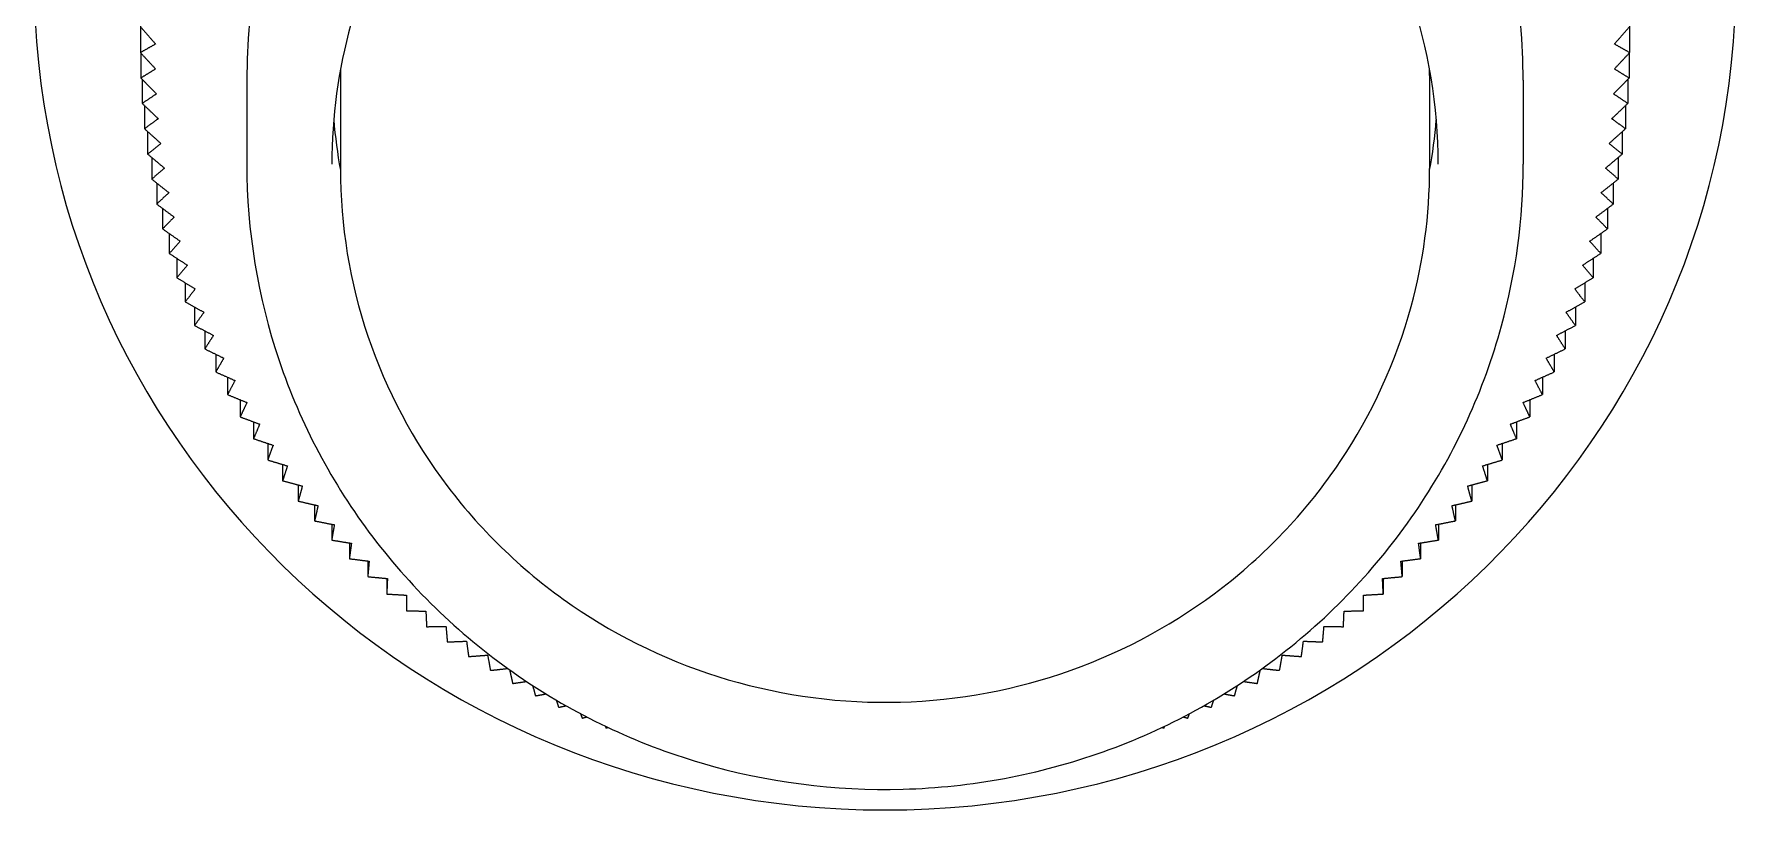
# Model space of a CAD drawing. Header units: millimetres. Extents: x 4969 to 37601, y -771 to 6478.
# Drawn here: x 28361.99 to 28401.99, y 1229.43 to 1247.66 of the extents above; entities that cross this region are included whole.
import ezdxf

# ---------------------------------------------------------------- set-up
doc = ezdxf.new("R2010")
doc.units = ezdxf.units.MM
doc.header["$LTSCALE"] = 7
doc.header["$MEASUREMENT"] = 0
doc.layers.add('REMOTE BOX ASSY(OP)$0$가시적인 것(ISO)', color=3, linetype='CONTINUOUS', lineweight=5)

msp = doc.modelspace()

# ---------------------------------------------------------------- linework, layer by layer
at = {"layer": 'REMOTE BOX ASSY(OP)$0$가시적인 것(ISO)'}
for p, q in [((28364.492, 1248.994, -0.01), (28364.492, 1247.227, -0.01)), ((28399.492, 1248.994, -0.01), (28399.492, 1247.227, -0.01)), ((28364.502, 1247.216, -0.01), (28364.502, 1246.63, -0.01)), ((28399.481, 1247.216, -0.01), (28399.481, 1246.63, -0.01)), ((28364.534, 1246.597, -0.01), (28364.534, 1246.033, -0.01)), ((28366.992, 1246.583, -0.01), (28366.992, 1244.608, -0.01)), ((28369.192, 1246.687, -0.01), (28369.192, 1244.504, -0.01)), ((28394.792, 1246.687, -0.01), (28394.792, 1244.504, -0.01)), ((28396.992, 1246.583, -0.01), (28396.992, 1244.608, -0.01)), ((28399.449, 1246.597, -0.01), (28399.449, 1246.033, -0.01)), ((28364.588, 1245.982, -0.01), (28364.588, 1245.438, -0.01)), ((28399.396, 1245.982, -0.01), (28399.396, 1245.438, -0.01)), ((28364.662, 1245.371, -0.01), (28364.662, 1244.845, -0.01)), ((28399.321, 1245.371, -0.01), (28399.321, 1244.845, -0.01)), ((28364.758, 1244.764, -0.01), (28364.758, 1244.255, -0.01)), ((28399.226, 1244.764, -0.01), (28399.226, 1244.255, -0.01)), ((28364.874, 1244.162, -0.01), (28364.874, 1243.668, -0.01)), ((28399.109, 1244.162, -0.01), (28399.109, 1243.668, -0.01)), ((28365.012, 1243.566, -0.01), (28365.012, 1243.086, -0.01)), ((28398.972, 1243.566, -0.01), (28398.972, 1243.086, -0.01)), ((28365.17, 1242.976, -0.01), (28365.17, 1242.509, -0.01)), ((28398.814, 1242.976, -0.01), (28398.814, 1242.509, -0.01)), ((28365.348, 1242.393, -0.01), (28365.348, 1241.938, -0.01)), ((28398.635, 1242.393, -0.01), (28398.635, 1241.938, -0.01)), ((28365.547, 1241.817, -0.01), (28365.547, 1241.373, -0.01)), ((28398.436, 1241.817, -0.01), (28398.436, 1241.373, -0.01)), ((28365.766, 1241.249, -0.01), (28365.766, 1240.815, -0.01)), ((28398.217, 1241.249, -0.01), (28398.217, 1240.815, -0.01)), ((28366.005, 1240.69, -0.01), (28366.005, 1240.265, -0.01)), ((28397.979, 1240.69, -0.01), (28397.979, 1240.265, -0.01)), ((28366.263, 1240.14, -0.01), (28366.263, 1239.723, -0.01)), ((28397.721, 1240.14, -0.01), (28397.721, 1239.723, -0.01)), ((28366.54, 1239.6, -0.01), (28366.54, 1239.191, -0.01)), ((28397.443, 1239.6, -0.01), (28397.443, 1239.191, -0.01)), ((28366.836, 1239.07, -0.01), (28366.836, 1238.668, -0.01)), ((28397.147, 1239.07, -0.01), (28397.147, 1238.668, -0.01)), ((28367.151, 1238.551, -0.01), (28367.151, 1238.156, -0.01)), ((28396.833, 1238.551, -0.01), (28396.833, 1238.156, -0.01)), ((28367.484, 1238.045, -0.01), (28367.484, 1237.655, -0.01)), ((28396.5, 1238.045, -0.01), (28396.5, 1237.655, -0.01)), ((28367.834, 1237.55, -0.01), (28367.834, 1237.166, -0.01)), ((28396.15, 1237.55, -0.01), (28396.15, 1237.166, -0.01)), ((28368.202, 1237.068, -0.01), (28368.202, 1236.689, -0.01)), ((28395.782, 1237.068, -0.01), (28395.782, 1236.689, -0.01)), ((28368.586, 1236.6, -0.01), (28368.586, 1236.224, -0.01)), ((28395.398, 1236.6, -0.01), (28395.398, 1236.224, -0.01)), ((28368.987, 1236.146, -0.01), (28368.987, 1235.773, -0.01)), ((28394.997, 1236.146, -0.01), (28394.997, 1235.773, -0.01)), ((28369.403, 1235.706, -0.01), (28369.403, 1235.336, -0.01)), ((28394.58, 1235.706, -0.01), (28394.58, 1235.336, -0.01)), ((28369.835, 1235.281, -0.01), (28369.835, 1234.914, -0.01)), ((28394.148, 1235.281, -0.01), (28394.148, 1234.914, -0.01)), ((28370.282, 1234.872, -0.01), (28370.282, 1234.506, -0.01)), ((28393.702, 1234.872, -0.01), (28393.702, 1234.506, -0.01))]:
    msp.add_line(p, q, dxfattribs=at)
for centre, major_axis, start_param, end_param in [((28381.992, 1246.583, -0.01), (15, 0), 0, 3.141593), ((28381.992, 1248.994, -0.01), (20, 0), 3.141593, 6.283185), ((28381.992, 1246.687, -0.01), (-12.8, 0), 6.271718, 6.283185), ((28381.992, 1246.687, -0.01), (12.8, 0), 0, 0.011467), ((28381.992, 1246.687, -0.01), (-13, 0), 0.081915, 0.175665), ((28381.992, 1246.687, -0.01), (13, 0), 6.107521, 6.20127)]:
    msp.add_ellipse(centre, major_axis=major_axis, ratio=0.978148, start_param=start_param, end_param=end_param, dxfattribs=at)
for points, knots in [([(28394.992, 1244.608, -0.01), (28394.992, 1245.964, -0.01), (28394.767, 1247.32, -0.01), (28393.891, 1249.895, -0.01), (28393.241, 1251.113, -0.01), (28391.579, 1253.286, -0.01), (28390.57, 1254.242, -0.01), (28388.295, 1255.792, -0.01), (28387.03, 1256.388, -0.01), (28384.374, 1257.16, -0.01), (28382.983, 1257.337, -0.01), (28380.215, 1257.255, -0.01), (28378.838, 1256.996, -0.01), (28376.237, 1256.07, -0.01), (28375.013, 1255.402, -0.01), (28372.841, 1253.725, -0.01), (28371.893, 1252.715, -0.01), (28370.369, 1250.453, -0.01), (28369.794, 1249.202, -0.01), (28369.141, 1246.824, -0.01), (28368.992, 1245.716, -0.01), (28368.992, 1244.608, -0.01)], [0, 0, 0, 0, 0.321159, 0.321159, 0.642065, 0.642065, 0.962346, 0.962346, 1.281932, 1.281932, 1.601016, 1.601016, 1.919945, 1.919945, 2.239101, 2.239101, 2.558808, 2.558808, 2.87922, 2.87922, 3.141593, 3.141593, 3.141593, 3.141593]), ([(28366.992, 1244.608, -0.01), (28366.992, 1243.042, -0.01), (28367.249, 1241.477, -0.01), (28368.253, 1238.506, -0.01), (28368.999, 1237.099, -0.01), (28370.906, 1234.586, -0.01), (28372.066, 1233.48, -0.01), (28374.684, 1231.68, -0.01), (28376.142, 1230.986, -0.01), (28379.208, 1230.084, -0.01), (28380.816, 1229.875, -0.01), (28384.018, 1229.964, -0.01), (28385.612, 1230.262, -0.01), (28388.623, 1231.334, -0.01), (28390.04, 1232.109, -0.01), (28392.553, 1234.056, -0.01), (28393.648, 1235.227, -0.01), (28395.406, 1237.848, -0.01), (28396.069, 1239.296, -0.01), (28396.82, 1242.047, -0.01), (28396.992, 1243.327, -0.01), (28396.992, 1244.608, -0.01)], [3.141593, 3.141593, 3.141593, 3.141593, 3.460664, 3.460664, 3.779932, 3.779932, 4.099695, 4.099695, 4.420022, 4.420022, 4.740765, 4.740765, 5.061641, 5.061641, 5.382329, 5.382329, 5.702561, 5.702561, 6.022221, 6.022221, 6.283185, 6.283185, 6.283185, 6.283185]), ([(28369.192, 1244.504, -0.01), (28369.192, 1243.168, -0.01), (28369.411, 1241.832, -0.01), (28370.267, 1239.296, -0.01), (28370.904, 1238.096, -0.01), (28372.53, 1235.951, -0.01), (28373.52, 1235.007, -0.01), (28375.754, 1233.47, -0.01), (28376.998, 1232.878, -0.01), (28379.614, 1232.107, -0.01), (28380.986, 1231.929, -0.01), (28383.719, 1232.004, -0.01), (28385.08, 1232.258, -0.01), (28387.65, 1233.174, -0.01), (28388.859, 1233.835, -0.01), (28391.004, 1235.497, -0.01), (28391.939, 1236.497, -0.01), (28393.439, 1238.734, -0.01), (28394.004, 1239.971, -0.01), (28394.645, 1242.319, -0.01), (28394.792, 1243.411, -0.01), (28394.792, 1244.504, -0.01)], [3.141593, 3.141593, 3.141593, 3.141593, 3.460511, 3.460511, 3.779659, 3.779659, 4.099381, 4.099381, 4.419762, 4.419762, 4.740628, 4.740628, 5.06165, 5.06165, 5.382452, 5.382452, 5.702721, 5.702721, 6.022325, 6.022325, 6.283185, 6.283185, 6.283185, 6.283185])]:
    msp.add_open_spline(points, degree=3, knots=knots, dxfattribs=at)
for points, weights in [([(28364.502, 1247.825, -0.01), (28364.677, 1247.624, -0.01), (28364.848, 1247.429, -0.01)], [1, 1.00010309761, 1.00002561969]), ([(28399.135, 1247.429, -0.01), (28399.306, 1247.624, -0.01), (28399.481, 1247.825, -0.01)], [1.00002561969, 1.00010309761, 1]), ([(28364.848, 1247.429, -0.01), (28364.672, 1247.329, -0.01), (28364.492, 1247.227, -0.01)], [1.00002561969, 1.00010309761, 1]), ([(28364.492, 1247.227, -0.01), (28364.672, 1247.033, -0.01), (28364.848, 1246.843, -0.01)], [1, 1.00010309761, 1.00002561969]), ([(28399.492, 1247.227, -0.01), (28399.312, 1247.329, -0.01), (28399.135, 1247.429, -0.01)], [1, 1.0001030976, 1.00002561969]), ([(28399.135, 1246.843, -0.01), (28399.312, 1247.033, -0.01), (28399.492, 1247.227, -0.01)], [1.00002561969, 1.0001030976, 1]), ([(28364.848, 1246.843, -0.01), (28364.677, 1246.737, -0.01), (28364.502, 1246.63, -0.01)], [1.00002561969, 1.0001030976, 1]), ([(28399.481, 1246.63, -0.01), (28399.306, 1246.737, -0.01), (28399.135, 1246.843, -0.01)], [1, 1.0001030976, 1.00002561969]), ([(28364.502, 1246.63, -0.01), (28364.688, 1246.442, -0.01), (28364.869, 1246.258, -0.01)], [1, 1.0001030976, 1.00002561969]), ([(28399.114, 1246.258, -0.01), (28399.296, 1246.442, -0.01), (28399.481, 1246.63, -0.01)], [1.00002561969, 1.0001030976, 1]), ([(28364.869, 1246.258, -0.01), (28364.704, 1246.147, -0.01), (28364.534, 1246.033, -0.01)], [1.00002561969, 1.0001030976, 1]), ([(28364.534, 1246.033, -0.01), (28364.725, 1245.852, -0.01), (28364.911, 1245.674, -0.01)], [1, 1.00010309761, 1.00002561969]), ([(28399.072, 1245.674, -0.01), (28399.259, 1245.852, -0.01), (28399.449, 1246.033, -0.01)], [1.00002561969, 1.0001030976, 1]), ([(28399.449, 1246.033, -0.01), (28399.28, 1246.147, -0.01), (28399.114, 1246.258, -0.01)], [1, 1.00010309761, 1.00002561969]), ([(28364.911, 1245.674, -0.01), (28364.751, 1245.557, -0.01), (28364.588, 1245.438, -0.01)], [1.00002561969, 1.0001030976, 1]), ([(28399.396, 1245.438, -0.01), (28399.233, 1245.557, -0.01), (28399.072, 1245.674, -0.01)], [1, 1.0001030976, 1.00002561969]), ([(28364.588, 1245.438, -0.01), (28364.783, 1245.263, -0.01), (28364.974, 1245.092, -0.01)], [1, 1.0001030976, 1.00002561969]), ([(28399.01, 1245.092, -0.01), (28399.201, 1245.263, -0.01), (28399.396, 1245.438, -0.01)], [1.00002561969, 1.0001030976, 1]), ([(28364.974, 1245.092, -0.01), (28364.819, 1244.969, -0.01), (28364.662, 1244.845, -0.01)], [1.00002561969, 1.0001030976, 1]), ([(28364.662, 1244.845, -0.01), (28364.861, 1244.677, -0.01), (28365.057, 1244.512, -0.01)], [1, 1.0001030976, 1.00002561969]), ([(28398.927, 1244.512, -0.01), (28399.122, 1244.677, -0.01), (28399.321, 1244.845, -0.01)], [1.00002561969, 1.0001030976, 1]), ([(28399.321, 1244.845, -0.01), (28399.164, 1244.969, -0.01), (28399.01, 1245.092, -0.01)], [1, 1.00010309761, 1.00002561969]), ([(28365.057, 1244.512, -0.01), (28364.909, 1244.385, -0.01), (28364.758, 1244.255, -0.01)], [1.00002561969, 1.0001030976, 1]), ([(28399.226, 1244.255, -0.01), (28399.075, 1244.385, -0.01), (28398.927, 1244.512, -0.01)], [1, 1.0001030976, 1.00002561969]), ([(28364.758, 1244.255, -0.01), (28364.961, 1244.093, -0.01), (28365.161, 1243.936, -0.01)], [1, 1.0001030976, 1.00002561969]), ([(28398.823, 1243.936, -0.01), (28399.022, 1244.093, -0.01), (28399.226, 1244.255, -0.01)], [1.00002561969, 1.0001030976, 1]), ([(28365.161, 1243.936, -0.01), (28365.019, 1243.803, -0.01), (28364.874, 1243.668, -0.01)], [1.00002561969, 1.0001030976, 1]), ([(28364.874, 1243.668, -0.01), (28365.082, 1243.514, -0.01), (28365.285, 1243.363, -0.01)], [1, 1.00010309761, 1.00002561969]), ([(28398.698, 1243.363, -0.01), (28398.902, 1243.514, -0.01), (28399.109, 1243.668, -0.01)], [1.00002561969, 1.00010309761, 1]), ([(28399.109, 1243.668, -0.01), (28398.965, 1243.803, -0.01), (28398.823, 1243.936, -0.01)], [1, 1.0001030976, 1.00002561969]), ([(28365.285, 1243.363, -0.01), (28365.15, 1243.226, -0.01), (28365.012, 1243.086, -0.01)], [1.00002561969, 1.00010309761, 1]), ([(28398.972, 1243.086, -0.01), (28398.834, 1243.226, -0.01), (28398.698, 1243.363, -0.01)], [1, 1.0001030976, 1.00002561969]), ([(28365.012, 1243.086, -0.01), (28365.223, 1242.939, -0.01), (28365.43, 1242.795, -0.01)], [1, 1.0001030976, 1.00002561969]), ([(28398.553, 1242.795, -0.01), (28398.761, 1242.939, -0.01), (28398.972, 1243.086, -0.01)], [1.00002561969, 1.0001030976, 1]), ([(28365.43, 1242.795, -0.01), (28365.301, 1242.653, -0.01), (28365.17, 1242.509, -0.01)], [1.00002561969, 1.00010309761, 1]), ([(28365.17, 1242.509, -0.01), (28365.384, 1242.369, -0.01), (28365.595, 1242.233, -0.01)], [1, 1.00010309761, 1.00002561969]), ([(28398.389, 1242.233, -0.01), (28398.599, 1242.369, -0.01), (28398.814, 1242.509, -0.01)], [1.00002561969, 1.0001030976, 1]), ([(28398.814, 1242.509, -0.01), (28398.682, 1242.653, -0.01), (28398.553, 1242.795, -0.01)], [1, 1.0001030976, 1.00002561969]), ([(28365.595, 1242.233, -0.01), (28365.473, 1242.086, -0.01), (28365.348, 1241.938, -0.01)], [1.00002561969, 1.0001030976, 1]), ([(28398.635, 1241.938, -0.01), (28398.511, 1242.086, -0.01), (28398.389, 1242.233, -0.01)], [1, 1.0001030976, 1.00002561969]), ([(28365.348, 1241.938, -0.01), (28365.566, 1241.805, -0.01), (28365.78, 1241.676, -0.01)], [1, 1.00010309761, 1.00002561969]), ([(28365.78, 1241.676, -0.01), (28365.665, 1241.525, -0.01), (28365.547, 1241.373, -0.01)], [1.00002561969, 1.00010309761, 1]), ([(28398.204, 1241.676, -0.01), (28398.417, 1241.805, -0.01), (28398.635, 1241.938, -0.01)], [1.00002561969, 1.0001030976, 1]), ([(28398.436, 1241.373, -0.01), (28398.319, 1241.525, -0.01), (28398.204, 1241.676, -0.01)], [1, 1.0001030976, 1.00002561969]), ([(28365.547, 1241.373, -0.01), (28365.768, 1241.248, -0.01), (28365.985, 1241.126, -0.01)], [1, 1.0001030976, 1.00002561969]), ([(28397.999, 1241.126, -0.01), (28398.215, 1241.248, -0.01), (28398.436, 1241.373, -0.01)], [1.00002561969, 1.0001030976, 1]), ([(28365.985, 1241.126, -0.01), (28365.876, 1240.972, -0.01), (28365.766, 1240.815, -0.01)], [1.00002561969, 1.00010309761, 1]), ([(28365.766, 1240.815, -0.01), (28365.99, 1240.697, -0.01), (28366.209, 1240.583, -0.01)], [1, 1.00010309761, 1.00002561969]), ([(28397.775, 1240.583, -0.01), (28397.994, 1240.697, -0.01), (28398.217, 1240.815, -0.01)], [1.00002561969, 1.0001030976, 1]), ([(28398.217, 1240.815, -0.01), (28398.107, 1240.972, -0.01), (28397.999, 1241.126, -0.01)], [1, 1.0001030976, 1.00002561969]), ([(28366.209, 1240.583, -0.01), (28366.108, 1240.425, -0.01), (28366.005, 1240.265, -0.01)], [1.00002561969, 1.00010309761, 1]), ([(28397.979, 1240.265, -0.01), (28397.876, 1240.425, -0.01), (28397.775, 1240.583, -0.01)], [1, 1.0001030976, 1.00002561969]), ([(28366.005, 1240.265, -0.01), (28366.231, 1240.155, -0.01), (28366.452, 1240.048, -0.01)], [1, 1.0001030976, 1.00002561969]), ([(28366.452, 1240.048, -0.01), (28366.358, 1239.887, -0.01), (28366.263, 1239.723, -0.01)], [1.00002561969, 1.00010309761, 1]), ([(28397.531, 1240.048, -0.01), (28397.753, 1240.155, -0.01), (28397.979, 1240.265, -0.01)], [1.00002561969, 1.0001030976, 1]), ([(28397.721, 1239.723, -0.01), (28397.625, 1239.887, -0.01), (28397.531, 1240.048, -0.01)], [1, 1.0001030976, 1.00002561969]), ([(28366.263, 1239.723, -0.01), (28366.491, 1239.621, -0.01), (28366.715, 1239.522, -0.01)], [1, 1.0001030976, 1.00002561969]), ([(28397.269, 1239.522, -0.01), (28397.492, 1239.621, -0.01), (28397.721, 1239.723, -0.01)], [1.00002561969, 1.0001030976, 1]), ([(28366.715, 1239.522, -0.01), (28366.628, 1239.358, -0.01), (28366.54, 1239.191, -0.01)], [1.00002561969, 1.00010309761, 1]), ([(28397.443, 1239.191, -0.01), (28397.355, 1239.358, -0.01), (28397.269, 1239.522, -0.01)], [1, 1.0001030976, 1.00002561969]), ([(28366.54, 1239.191, -0.01), (28366.77, 1239.097, -0.01), (28366.996, 1239.005, -0.01)], [1, 1.0001030976, 1.00002561969]), ([(28366.996, 1239.005, -0.01), (28366.917, 1238.838, -0.01), (28366.836, 1238.668, -0.01)], [1.00002561969, 1.0001030976, 1]), ([(28396.988, 1239.005, -0.01), (28397.213, 1239.097, -0.01), (28397.443, 1239.191, -0.01)], [1.00002561969, 1.0001030976, 1]), ([(28397.147, 1238.668, -0.01), (28397.067, 1238.838, -0.01), (28396.988, 1239.005, -0.01)], [1, 1.00010309761, 1.00002561969]), ([(28366.836, 1238.668, -0.01), (28367.068, 1238.582, -0.01), (28367.295, 1238.498, -0.01)], [1, 1.00010309761, 1.00002561969]), ([(28367.295, 1238.498, -0.01), (28367.224, 1238.329, -0.01), (28367.151, 1238.156, -0.01)], [1.00002561969, 1.00010309761, 1]), ([(28396.689, 1238.498, -0.01), (28396.916, 1238.582, -0.01), (28397.147, 1238.668, -0.01)], [1.00002561969, 1.00010309761, 1]), ([(28396.833, 1238.156, -0.01), (28396.76, 1238.329, -0.01), (28396.689, 1238.498, -0.01)], [1, 1.00010309761, 1.00002561969]), ([(28367.151, 1238.156, -0.01), (28367.384, 1238.078, -0.01), (28367.612, 1238.002, -0.01)], [1, 1.0001030976, 1.00002561969]), ([(28367.612, 1238.002, -0.01), (28367.548, 1237.83, -0.01), (28367.484, 1237.655, -0.01)], [1.00002561969, 1.00010309761, 1]), ([(28396.372, 1238.002, -0.01), (28396.6, 1238.078, -0.01), (28396.833, 1238.156, -0.01)], [1.00002561969, 1.0001030976, 1]), ([(28396.5, 1237.655, -0.01), (28396.435, 1237.83, -0.01), (28396.372, 1238.002, -0.01)], [1, 1.00010309761, 1.00002561969]), ([(28367.484, 1237.655, -0.01), (28367.717, 1237.585, -0.01), (28367.947, 1237.516, -0.01)], [1, 1.0001030976, 1.00002561969]), ([(28396.037, 1237.516, -0.01), (28396.266, 1237.585, -0.01), (28396.5, 1237.655, -0.01)], [1.00002561969, 1.0001030976, 1]), ([(28367.947, 1237.516, -0.01), (28367.891, 1237.343, -0.01), (28367.834, 1237.166, -0.01)], [1.00002561969, 1.0001030976, 1]), ([(28396.15, 1237.166, -0.01), (28396.093, 1237.343, -0.01), (28396.037, 1237.516, -0.01)], [1, 1.0001030976, 1.00002561969]), ([(28367.834, 1237.166, -0.01), (28368.069, 1237.103, -0.01), (28368.298, 1237.043, -0.01)], [1, 1.0001030976, 1.00002561969]), ([(28368.298, 1237.043, -0.01), (28368.25, 1236.867, -0.01), (28368.202, 1236.689, -0.01)], [1.00002561969, 1.0001030976, 1]), ([(28395.685, 1237.043, -0.01), (28395.915, 1237.103, -0.01), (28396.15, 1237.166, -0.01)], [1.00002561969, 1.0001030976, 1]), ([(28395.782, 1236.689, -0.01), (28395.733, 1236.867, -0.01), (28395.685, 1237.043, -0.01)], [1, 1.0001030976, 1.00002561969]), ([(28368.202, 1236.689, -0.01), (28368.437, 1236.634, -0.01), (28368.667, 1236.581, -0.01)], [1, 1.0001030976, 1.00002561969]), ([(28368.667, 1236.581, -0.01), (28368.627, 1236.404, -0.01), (28368.586, 1236.224, -0.01)], [1.00002561969, 1.0001030976, 1]), ([(28395.317, 1236.581, -0.01), (28395.547, 1236.634, -0.01), (28395.782, 1236.689, -0.01)], [1.00002561969, 1.0001030976, 1]), ([(28395.398, 1236.224, -0.01), (28395.357, 1236.404, -0.01), (28395.317, 1236.581, -0.01)], [1, 1.0001030976, 1.00002561969]), ([(28368.586, 1236.224, -0.01), (28368.821, 1236.178, -0.01), (28369.051, 1236.133, -0.01)], [1, 1.0001030976, 1.00002561969]), ([(28369.051, 1236.133, -0.01), (28369.019, 1235.955, -0.01), (28368.987, 1235.773, -0.01)], [1.00002561969, 1.0001030976, 1]), ([(28394.932, 1236.133, -0.01), (28395.162, 1236.178, -0.01), (28395.398, 1236.224, -0.01)], [1.00002561969, 1.0001030976, 1]), ([(28394.997, 1235.773, -0.01), (28394.964, 1235.955, -0.01), (28394.932, 1236.133, -0.01)], [1, 1.00010309759, 1.00002561969]), ([(28368.987, 1235.773, -0.01), (28369.222, 1235.735, -0.01), (28369.452, 1235.698, -0.01)], [1, 1.00010309761, 1.00002561969]), ([(28369.452, 1235.698, -0.01), (28369.428, 1235.519, -0.01), (28369.403, 1235.336, -0.01)], [1.00002561969, 1.0001030976, 1]), ([(28394.532, 1235.698, -0.01), (28394.762, 1235.735, -0.01), (28394.997, 1235.773, -0.01)], [1.00002561969, 1.00010309761, 1]), ([(28394.58, 1235.336, -0.01), (28394.556, 1235.519, -0.01), (28394.532, 1235.698, -0.01)], [1, 1.0001030976, 1.00002561969]), ([(28369.403, 1235.336, -0.01), (28369.638, 1235.306, -0.01), (28369.868, 1235.277, -0.01)], [1, 1.0001030976, 1.00002561969]), ([(28369.868, 1235.277, -0.01), (28369.852, 1235.097, -0.01), (28369.835, 1234.914, -0.01)], [1.00002561969, 1.0001030976, 1]), ([(28394.116, 1235.277, -0.01), (28394.346, 1235.306, -0.01), (28394.58, 1235.336, -0.01)], [1.00002561969, 1.0001030976, 1]), ([(28394.148, 1234.914, -0.01), (28394.132, 1235.097, -0.01), (28394.116, 1235.277, -0.01)], [1, 1.0001030976, 1.00002561969]), ([(28369.835, 1234.914, -0.01), (28370.069, 1234.891, -0.01), (28370.298, 1234.87, -0.01)], [1, 1.0001030976, 1.00002561969]), ([(28370.298, 1234.87, -0.01), (28370.29, 1234.69, -0.01), (28370.282, 1234.506, -0.01)], [1.00002561969, 1.0001030976, 1]), ([(28393.685, 1234.87, -0.01), (28393.914, 1234.891, -0.01), (28394.148, 1234.914, -0.01)], [1.00002561969, 1.00010309761, 1]), ([(28393.702, 1234.506, -0.01), (28393.693, 1234.69, -0.01), (28393.685, 1234.87, -0.01)], [1, 1.00010309761, 1.00002561969]), ([(28370.282, 1234.506, -0.01), (28370.515, 1234.492, -0.01), (28370.743, 1234.479, -0.01)], [1, 1.0001030976, 1.00002561969]), ([(28370.743, 1234.479, -0.01), (28370.743, 1234.298, -0.01), (28370.743, 1234.114, -0.01)], [1.00002561969, 1.0001030976, 1]), ([(28393.241, 1234.479, -0.01), (28393.469, 1234.492, -0.01), (28393.702, 1234.506, -0.01)], [1.00002561969, 1.0001030976, 1]), ([(28393.241, 1234.114, -0.01), (28393.241, 1234.298, -0.01), (28393.241, 1234.479, -0.01)], [1, 1.0001030976, 1.00002561969]), ([(28370.743, 1234.114, -0.01), (28370.975, 1234.108, -0.01), (28371.201, 1234.102, -0.01)], [1, 1.00010309761, 1.00002561969]), ([(28371.201, 1234.102, -0.01), (28371.209, 1233.922, -0.01), (28371.218, 1233.738, -0.01)], [1.00002561969, 1.00010309761, 1]), ([(28392.766, 1233.738, -0.01), (28392.774, 1233.922, -0.01), (28392.782, 1234.102, -0.01)], [1, 1.00010309761, 1.00002561969]), ([(28392.782, 1234.102, -0.01), (28393.009, 1234.108, -0.01), (28393.241, 1234.114, -0.01)], [1.00002561969, 1.0001030976, 1]), ([(28371.218, 1233.738, -0.01), (28371.448, 1233.74, -0.01), (28371.673, 1233.742, -0.01)], [1, 1.00010309761, 1.00002561969]), ([(28371.673, 1233.742, -0.01), (28371.689, 1233.562, -0.01), (28371.705, 1233.379, -0.01)], [1.00002561969, 1.00010309761, 1]), ([(28392.278, 1233.379, -0.01), (28392.294, 1233.562, -0.01), (28392.31, 1233.742, -0.01)], [1, 1.0001030976, 1.00002561969]), ([(28392.31, 1233.742, -0.01), (28392.536, 1233.74, -0.01), (28392.766, 1233.738, -0.01)], [1.00002561969, 1.0001030976, 1]), ([(28371.705, 1233.379, -0.01), (28371.934, 1233.388, -0.01), (28372.157, 1233.398, -0.01)], [1, 1.0001030976, 1.00002561969]), ([(28372.157, 1233.398, -0.01), (28372.181, 1233.218, -0.01), (28372.206, 1233.036, -0.01)], [1.00002561969, 1.0001030976, 1]), ([(28391.778, 1233.036, -0.01), (28391.802, 1233.218, -0.01), (28391.826, 1233.398, -0.01)], [1, 1.0001030976, 1.00002561969]), ([(28391.826, 1233.398, -0.01), (28392.05, 1233.388, -0.01), (28392.278, 1233.379, -0.01)], [1.00002561969, 1.0001030976, 1]), ([(28372.206, 1233.036, -0.01), (28372.432, 1233.053, -0.01), (28372.653, 1233.07, -0.01)], [1, 1.0001030976, 1.00002561969]), ([(28372.653, 1233.07, -0.01), (28372.685, 1232.892, -0.01), (28372.718, 1232.711, -0.01)], [1.00002561969, 1.0001030976, 1]), ([(28391.265, 1232.711, -0.01), (28391.298, 1232.892, -0.01), (28391.33, 1233.07, -0.01)], [1, 1.00010309761, 1.00002561969]), ([(28391.33, 1233.07, -0.01), (28391.552, 1233.053, -0.01), (28391.778, 1233.036, -0.01)], [1.00002561969, 1.00010309761, 1]), ([(28372.718, 1232.711, -0.01), (28372.923, 1232.733, -0.01), (28373.124, 1232.756, -0.01)], [1, 1.0000944782, 1.00003731248]), ([(28373.169, 1232.724, -0.01), (28373.205, 1232.565, -0.01), (28373.242, 1232.403, -0.01)], [1.00003956915, 1.00009256185, 1]), ([(28373.242, 1232.403, -0.01), (28373.405, 1232.427, -0.01), (28373.566, 1232.451, -0.01)], [1, 1.00007622068, 1.00005374359]), ([(28390.417, 1232.451, -0.01), (28390.578, 1232.427, -0.01), (28390.742, 1232.403, -0.01)], [1.00005374358, 1.00007622067, 1]), ([(28390.742, 1232.403, -0.01), (28390.778, 1232.565, -0.01), (28390.814, 1232.724, -0.01)], [1, 1.00009256185, 1.00003956915]), ([(28390.859, 1232.756, -0.01), (28391.06, 1232.733, -0.01), (28391.265, 1232.711, -0.01)], [1.00003731249, 1.00009447822, 1]), ([(28373.71, 1232.356, -0.01), (28373.743, 1232.236, -0.01), (28373.776, 1232.113, -0.01)], [1.00005653107, 1.00007057698, 1]), ([(28373.776, 1232.113, -0.01), (28373.9, 1232.136, -0.01), (28374.023, 1232.159, -0.01)], [1, 1.00005871887, 1.00005886209]), ([(28374.265, 1232.013, -0.01), (28374.293, 1231.928, -0.01), (28374.32, 1231.842, -0.01)], [1.00005751893, 1.00004996962, 1]), ([(28389.663, 1231.842, -0.01), (28389.691, 1231.928, -0.01), (28389.718, 1232.013, -0.01)], [1, 1.00004996962, 1.00005751893]), ([(28389.961, 1232.159, -0.01), (28390.083, 1232.136, -0.01), (28390.207, 1232.113, -0.01)], [1.00005886209, 1.00005871887, 1]), ([(28390.207, 1232.113, -0.01), (28390.241, 1232.236, -0.01), (28390.274, 1232.356, -0.01)], [1, 1.00007057698, 1.00005653106]), ([(28374.32, 1231.842, -0.01), (28374.408, 1231.861, -0.01), (28374.495, 1231.88, -0.01)], [1, 1.00004202541, 1.00005404637]), ([(28374.835, 1231.694, -0.01), (28374.854, 1231.642, -0.01), (28374.874, 1231.59, -0.01)], [1.0000454799, 1.00003079594, 1]), ([(28374.874, 1231.59, -0.01), (28374.928, 1231.603, -0.01), (28374.981, 1231.617, -0.01)], [1, 1.00002619385, 1.00004073141]), ([(28389.003, 1231.617, -0.01), (28389.056, 1231.603, -0.01), (28389.11, 1231.59, -0.01)], [1.00004073141, 1.00002619385, 1]), ([(28389.11, 1231.59, -0.01), (28389.129, 1231.642, -0.01), (28389.148, 1231.694, -0.01)], [1, 1.00003079594, 1.00004547991]), ([(28389.489, 1231.88, -0.01), (28389.576, 1231.861, -0.01), (28389.663, 1231.842, -0.01)], [1.00005404637, 1.00004202541, 1]), ([(28375.418, 1231.4, -0.01), (28375.427, 1231.378, -0.01), (28375.436, 1231.356, -0.01)], [1.00002329294, 1.00001310539, 1]), ([(28375.436, 1231.356, -0.01), (28375.459, 1231.363, -0.01), (28375.481, 1231.37, -0.01)], [1, 1.00001127859, 1.0000203961]), ([(28388.502, 1231.37, -0.01), (28388.525, 1231.363, -0.01), (28388.547, 1231.356, -0.01)], [1.0000203961, 1.00001127859, 1]), ([(28388.547, 1231.356, -0.01), (28388.557, 1231.378, -0.01), (28388.566, 1231.4, -0.01)], [1, 1.00001310539, 1.00002329294])]:
    msp.add_rational_spline(points, weights, degree=2, dxfattribs=at)

doc.saveas('drawing.dxf')
